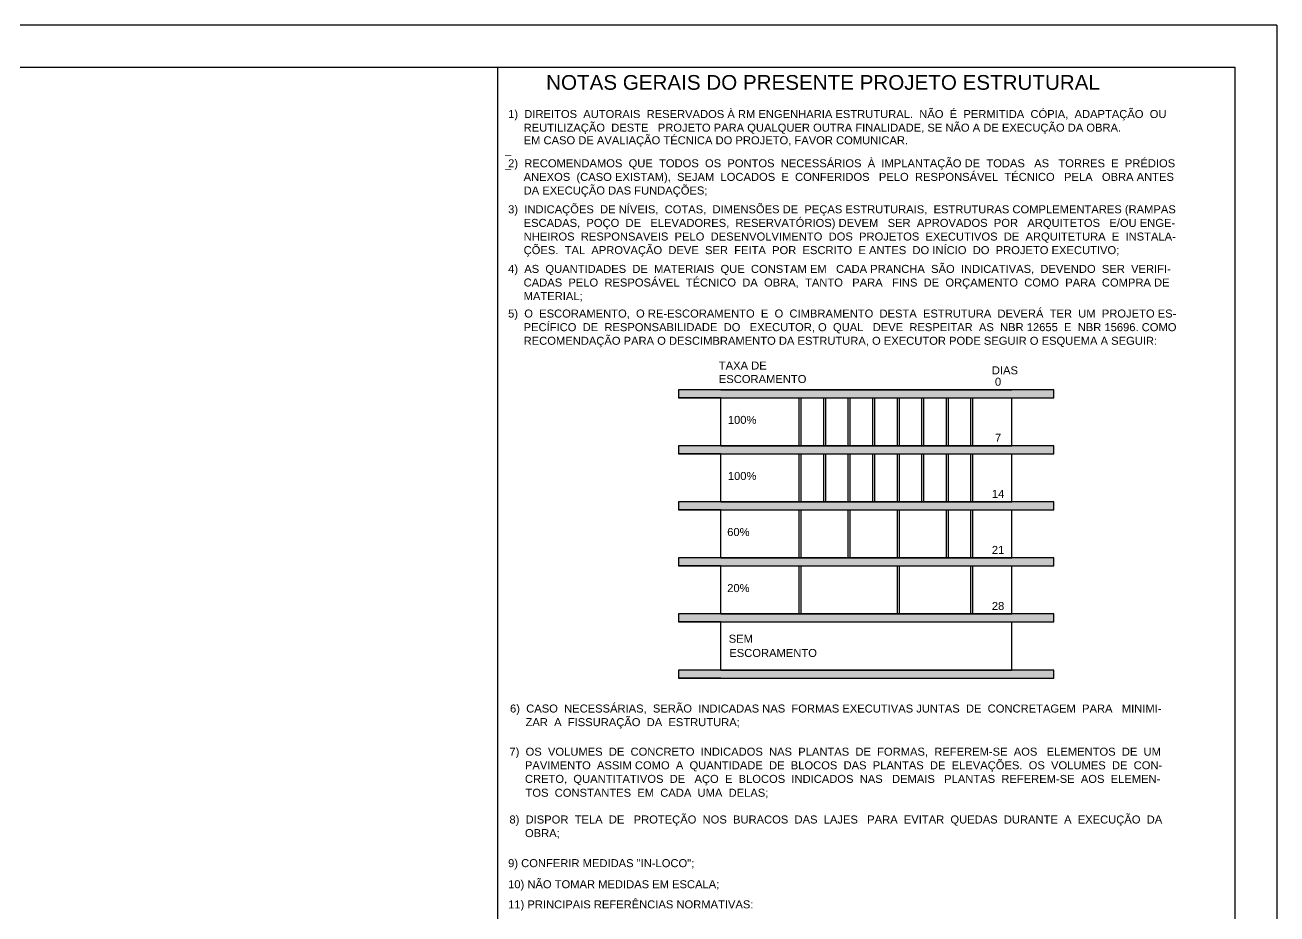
# Model space of a CAD drawing. Extents: x 0 to 119, y 0 to 84.
# Drawn here: x 89.17 to 118.9, y 63 to 84.1 of the extents above; entities that cross this region are included whole.
import ezdxf

# ---------------------------------------------------------------- set-up
doc = ezdxf.new("R2010")
doc.units = 0
doc.header["$MEASUREMENT"] = 0
for name, color, linetype in [('10', 252, 'CONTINUOUS'), ('40', 7, 'CONTINUOUS'), ('7', 232, 'CONTINUOUS')]:
    doc.layers.add(name, color=color, linetype=linetype)
doc.styles.add('TQS_ARIAL', font='arial.ttf')

msp = doc.modelspace()

# ---------------------------------------------------------------- linework, layer by layer
at = {"layer": '10', "color": 252, "linetype": 'Continuous'}
for points in [[(104.694245, 75.254554), (113.605755, 75.254554), (113.605755, 75.444623), (104.694245, 75.444623), (104.694245, 75.254554)], [(104.694245, 73.924072), (113.605755, 73.924072), (113.605755, 74.114141), (104.694245, 74.114141), (104.694245, 73.924072)], [(104.694245, 72.59359), (113.605755, 72.59359), (113.605755, 72.783659), (104.694245, 72.783659), (104.694245, 72.59359)], [(104.694245, 71.263108), (113.605755, 71.263108), (113.605755, 71.453177), (104.694245, 71.453177), (104.694245, 71.263108)], [(104.694245, 69.932626), (113.605755, 69.932626), (113.605755, 70.122695), (104.694245, 70.122695), (104.694245, 69.932626)], [(104.694245, 68.602144), (113.605755, 68.602144), (113.605755, 68.792212), (104.694245, 68.792212), (104.694245, 68.602144)]]:
    msp.add_lwpolyline(points, dxfattribs=at)
for points in [[(104.694245, 75.254554), (113.605755, 75.254554), (113.605755, 75.444623)], [(104.694245, 75.254554), (113.605755, 75.444623), (104.694245, 75.444623)], [(104.694245, 75.254554), (104.694245, 75.444623), (104.694245, 75.254554)], [(104.694245, 73.924072), (113.605755, 73.924072), (113.605755, 74.114141)], [(104.694245, 73.924072), (113.605755, 74.114141), (104.694245, 74.114141)], [(104.694245, 73.924072), (104.694245, 74.114141), (104.694245, 73.924072)], [(104.694245, 72.59359), (113.605755, 72.59359), (113.605755, 72.783659)], [(104.694245, 72.59359), (113.605755, 72.783659), (104.694245, 72.783659)], [(104.694245, 72.59359), (104.694245, 72.783659), (104.694245, 72.59359)], [(104.694245, 71.263108), (113.605755, 71.263108), (113.605755, 71.453177)], [(104.694245, 71.263108), (113.605755, 71.453177), (104.694245, 71.453177)], [(104.694245, 71.263108), (104.694245, 71.453177), (104.694245, 71.263108)], [(104.694245, 69.932626), (113.605755, 69.932626), (113.605755, 70.122695)], [(104.694245, 69.932626), (113.605755, 70.122695), (104.694245, 70.122695)], [(104.694245, 69.932626), (104.694245, 70.122695), (104.694245, 69.932626)], [(104.694245, 68.602144), (113.605755, 68.602144), (113.605755, 68.792212)], [(104.694245, 68.602144), (113.605755, 68.792212), (104.694245, 68.792212)], [(104.694245, 68.602144), (104.694245, 68.792212), (104.694245, 68.602144)]]:
    msp.add_solid(points, dxfattribs=at)
at = {"layer": '40', "linetype": 'Continuous'}
for p, q in [((118.9, 84.099998), (0, 84.100001)), ((118.9, 84.099998), (118.9, 29.699798)), ((100.4, 0.999998), (100.4, 83.099999)), ((105.694245, 75.444623), (104.694245, 75.444623)), ((105.694245, 75.254554), (104.694245, 75.254554)), ((105.694245, 75.444623), (112.605755, 75.444623)), ((105.694245, 75.254554), (112.605755, 75.254554)), ((105.694245, 74.114141), (105.694245, 75.254554)), ((107.558603, 74.114141), (107.558603, 75.254554)), ((107.606121, 74.114141), (107.606121, 75.254554)), ((108.140564, 74.114141), (108.140564, 75.254554)), ((108.188082, 74.114141), (108.188082, 75.254554)), ((108.722525, 74.114141), (108.722525, 75.254554)), ((108.770043, 74.114141), (108.770043, 75.254554)), ((109.304486, 74.114141), (109.304486, 75.254554)), ((109.352004, 74.114141), (109.352004, 75.254554)), ((109.886447, 74.114141), (109.886447, 75.254554)), ((109.933965, 74.114141), (109.933965, 75.254554)), ((110.468408, 74.114141), (110.468408, 75.254554)), ((110.515926, 74.114141), (110.515926, 75.254554)), ((111.050369, 74.114141), (111.050369, 75.254554)), ((111.097887, 74.114141), (111.097887, 75.254554)), ((111.632331, 74.114141), (111.632331, 75.254554)), ((111.679848, 74.114141), (111.679848, 75.254554)), ((113.605755, 75.444623), (112.605755, 75.444623)), ((112.605755, 75.254554), (113.605755, 75.254554)), ((112.605755, 74.114141), (112.605755, 75.254554)), ((105.694245, 74.114141), (104.694245, 74.114141)), ((105.694245, 74.114141), (112.605755, 74.114141)), ((113.605755, 74.114141), (112.605755, 74.114141)), ((105.694245, 73.924072), (104.694245, 73.924072)), ((105.694245, 73.924072), (112.605755, 73.924072)), ((105.694245, 72.783659), (105.694245, 73.924072)), ((107.558603, 72.783659), (107.558603, 73.924072)), ((107.606121, 72.783659), (107.606121, 73.924072)), ((108.140564, 72.783659), (108.140564, 73.924072)), ((108.188082, 72.783659), (108.188082, 73.924072)), ((108.722525, 72.783659), (108.722525, 73.924072)), ((108.770043, 72.783659), (108.770043, 73.924072)), ((109.304486, 72.783659), (109.304486, 73.924072)), ((109.352004, 72.783659), (109.352004, 73.924072)), ((109.886447, 72.783659), (109.886447, 73.924072)), ((109.933965, 72.783659), (109.933965, 73.924072)), ((110.468408, 72.783659), (110.468408, 73.924072)), ((110.515926, 72.783659), (110.515926, 73.924072)), ((111.050369, 72.783659), (111.050369, 73.924072)), ((111.097887, 72.783659), (111.097887, 73.924072)), ((111.632331, 72.783659), (111.632331, 73.924072)), ((111.679848, 72.783659), (111.679848, 73.924072)), ((112.605755, 73.924072), (113.605755, 73.924072)), ((112.605755, 72.783659), (112.605755, 73.924072)), ((105.694245, 72.783659), (104.694245, 72.783659)), ((105.694245, 72.59359), (104.694245, 72.59359)), ((105.694245, 72.783659), (112.605755, 72.783659)), ((105.694245, 72.59359), (112.605755, 72.59359)), ((105.694245, 71.453177), (105.694245, 72.59359)), ((107.558603, 71.453177), (107.558603, 72.59359)), ((107.606121, 71.453177), (107.606121, 72.59359)), ((108.722525, 71.453177), (108.722525, 72.59359)), ((108.770043, 71.453177), (108.770043, 72.59359)), ((109.886447, 71.453177), (109.886447, 72.59359)), ((109.933965, 71.453177), (109.933965, 72.59359)), ((111.050369, 71.453177), (111.050369, 72.59359)), ((111.097887, 71.453177), (111.097887, 72.59359)), ((111.632331, 71.453177), (111.632331, 72.59359)), ((111.679848, 71.453177), (111.679848, 72.59359)), ((113.605755, 72.783659), (112.605755, 72.783659)), ((112.605755, 72.59359), (113.605755, 72.59359)), ((112.605755, 71.453177), (112.605755, 72.59359)), ((105.694245, 71.453177), (104.694245, 71.453177)), ((105.694245, 71.453177), (112.605755, 71.453177)), ((113.605755, 71.453177), (112.605755, 71.453177)), ((105.694245, 71.263108), (104.694245, 71.263108)), ((105.694245, 71.263108), (112.605755, 71.263108)), ((105.694245, 70.122695), (105.694245, 71.263108)), ((107.558603, 70.122695), (107.558603, 71.263108)), ((107.606121, 70.122695), (107.606121, 71.263108)), ((109.886447, 70.122695), (109.886447, 71.263108)), ((109.933965, 70.122695), (109.933965, 71.263108)), ((111.632331, 70.122695), (111.632331, 71.263108)), ((111.679848, 70.122695), (111.679848, 71.263108)), ((112.605755, 71.263108), (113.605755, 71.263108)), ((112.605755, 70.122695), (112.605755, 71.263108)), ((105.694245, 70.122695), (104.694245, 70.122695)), ((105.694245, 69.932626), (104.694245, 69.932626)), ((105.694245, 70.122695), (112.605755, 70.122695)), ((105.694245, 69.932626), (112.605755, 69.932626)), ((105.694245, 68.792212), (105.694245, 69.932626)), ((113.605755, 70.122695), (112.605755, 70.122695)), ((112.605755, 69.932626), (113.605755, 69.932626)), ((112.605755, 68.792212), (112.605755, 69.932626)), ((105.694245, 68.792212), (104.694245, 68.792212)), ((105.694245, 68.792212), (112.605755, 68.792212)), ((105.694245, 68.602144), (104.694245, 68.602144)), ((105.694245, 68.602144), (112.605755, 68.602144))]:
    msp.add_line(p, q, dxfattribs=at)
at = {"layer": '7', "color": 232, "linetype": 'Continuous'}
for p, q in [((3, 83.100001), (117.9, 83.099998)), ((117.9, 83.099998), (117.9, 0.999998))]:
    msp.add_line(p, q, dxfattribs=at)

# ---------------------------------------------------------------- texts
at = {"layer": '40', "linetype": 'Continuous', "style": 'TQS_ARIAL'}
for s, height, p in [('NOTAS GERAIS DO PRESENTE PROJETO ESTRUTURAL', 0.35, (101.547807, 82.563233)), (' 1)  DIREITOS  AUTORAIS  RESERVADOS À RM ENGENHARIA ESTRUTURAL.  NÃO  É  PERMITIDA  CÓPIA,  ADAPTAÇÃO  OU  ', 0.19, (100.571259, 81.893126)), ('      REUTILIZAÇÃO  DESTE   PROJETO PARA QUALQUER OUTRA FINALIDADE, SE NÃO A DE EXECUÇÃO DA OBRA.', 0.19, (100.571259, 81.570126)), ('      EM CASO DE AVALIAÇÃO TÉCNICA DO PROJETO, FAVOR COMUNICAR. ', 0.19, (100.571259, 81.270126)), ('_', 0.19, (100.571259, 81.047126)), (' 2)  RECOMENDAMOS  QUE  TODOS  OS  PONTOS  NECESSÁRIOS  À  IMPLANTAÇÃO DE  TODAS   AS   TORRES  E  PRÉDIOS', 0.19, (100.571259, 80.724126)), ('_', 0.19, (100.571259, 80.724126)), ('      ANEXOS  (CASO EXISTAM),  SEJAM  LOCADOS  E  CONFERIDOS   PELO  RESPONSÁVEL  TÉCNICO   PELA   OBRA ANTES', 0.19, (100.571259, 80.401126)), ('      DA EXECUÇÃO DAS FUNDAÇÕES;', 0.19, (100.571259, 80.078126)), (' 3)  INDICAÇÕES  DE NÍVEIS,  COTAS,  DIMENSÕES DE  PEÇAS ESTRUTURAIS,  ESTRUTURAS COMPLEMENTARES (RAMPAS', 0.19, (100.571259, 79.632126)), ('      ESCADAS,  POÇO  DE   ELEVADORES,  RESERVATÓRIOS) DEVEM   SER  APROVADOS  POR   ARQUITETOS   E/OU ENGE-', 0.19, (100.571259, 79.309126)), ('      NHEIROS  RESPONSAVEIS  PELO  DESENVOLVIMENTO  DOS  PROJETOS  EXECUTIVOS  DE  ARQUITETURA  E  INSTALA-', 0.19, (100.571259, 78.986126)), ('      ÇÕES.  TAL  APROVAÇÃO  DEVE  SER  FEITA  POR  ESCRITO  E ANTES  DO INÍCIO  DO  PROJETO EXECUTIVO;', 0.19, (100.571259, 78.663126)), (' 4)  AS  QUANTIDADES  DE  MATERIAIS  QUE  CONSTAM EM   CADA PRANCHA  SÃO  INDICATIVAS,  DEVENDO  SER  VERIFI-', 0.19, (100.571259, 78.217126)), ('      CADAS  PELO  RESPOSÁVEL  TÉCNICO  DA  OBRA,  TANTO   PARA   FINS  DE  ORÇAMENTO  COMO  PARA  COMPRA DE', 0.19, (100.571259, 77.894126)), ('      MATERIAL;', 0.19, (100.571259, 77.571126)), (' 5)  O  ESCORAMENTO,  O RE-ESCORAMENTO  E  O  CIMBRAMENTO  DESTA  ESTRUTURA  DEVERÁ  TER  UM  PROJETO ES-', 0.19, (100.571259, 77.157671)), ('      PECÍFICO  DE  RESPONSABILIDADE  DO   EXECUTOR, O  QUAL   DEVE  RESPEITAR  AS  NBR 12655  E  NBR 15696. COMO', 0.19, (100.571259, 76.834671)), ('      RECOMENDAÇÃO PARA O DESCIMBRAMENTO DA ESTRUTURA, O EXECUTOR PODE SEGUIR O ESQUEMA A SEGUIR:', 0.19, (100.571259, 76.511671)), ('TAXA DE', 0.190069, (105.648122, 75.924149)), ('DIAS', 0.190069, (112.130583, 75.81031)), ('ESCORAMENTO', 0.190069, (105.648122, 75.603773)), (' 0', 0.190069, (112.130583, 75.539657)), ('100%', 0.190069, (105.861933, 74.633823)), (' 7', 0.190069, (112.130583, 74.209175)), ('100%', 0.190069, (105.861933, 73.303341)), ('14', 0.190069, (112.130583, 72.878693)), ('60%', 0.190069, (105.846596, 71.972859)), ('21', 0.190069, (112.130583, 71.548211)), ('20%', 0.190069, (105.846596, 70.642376)), ('28', 0.190069, (112.130583, 70.217729)), ('SEM', 0.190069, (105.882525, 69.439959)), ('ESCORAMENTO', 0.190069, (105.896878, 69.102191)), (' 6)  CASO  NECESSÁRIAS,  SERÃO  INDICADAS NAS  FORMAS EXECUTIVAS JUNTAS  DE  CONCRETAGEM  PARA   MINIMI-', 0.19, (100.616897, 67.783373)), ('      ZAR  A  FISSURAÇÃO  DA  ESTRUTURA;', 0.19, (100.616897, 67.460373)), (' 7)  OS  VOLUMES  DE  CONCRETO  INDICADOS  NAS  PLANTAS  DE  FORMAS,  REFEREM-SE  AOS   ELEMENTOS  DE  UM ', 0.19, (100.602479, 66.759165)), ('      PAVIMENTO  ASSIM COMO  A  QUANTIDADE  DE  BLOCOS  DAS  PLANTAS  DE  ELEVAÇÕES.  OS  VOLUMES  DE  CON-', 0.19, (100.602479, 66.436165)), ('      CRETO,  QUANTITATIVOS  DE   AÇO  E  BLOCOS  INDICADOS  NAS   DEMAIS   PLANTAS  REFEREM-SE  AOS  ELEMEN- ', 0.19, (100.602479, 66.113165)), ('TOS  CONSTANTES  EM  CADA  UMA  DELAS;', 0.19, (101.058155, 65.784274)), (' 8)  DISPOR  TELA  DE   PROTEÇÃO  NOS  BURACOS  DAS  LAJES   PARA  EVITAR  QUEDAS  DURANTE  A  EXECUÇÃO  DA', 0.19, (100.602479, 65.149613)), ('      OBRA; ', 0.19, (100.602479, 64.826613)), (' 9) CONFERIR MEDIDAS "IN-LOCO";', 0.19, (100.571259, 64.113544)), (' 10) NÃO TOMAR MEDIDAS EM ESCALA;', 0.19, (100.571259, 63.613142)), (' 11) PRINCIPAIS REFERÊNCIAS NORMATIVAS:', 0.19, (100.571259, 63.135155))]:
    msp.add_text(s, height=height, dxfattribs=at).set_placement(p)

doc.saveas('drawing.dxf')
